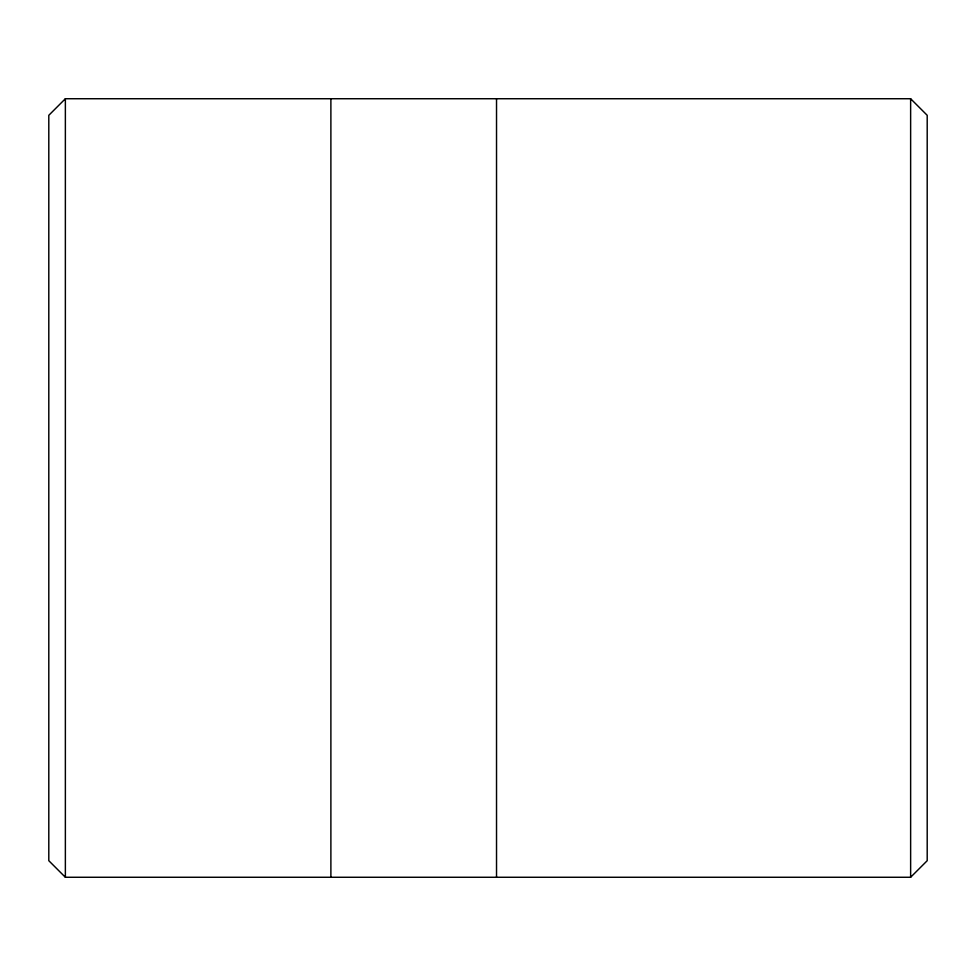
<?xml version="1.0" encoding="UTF-8"?>
<svg xmlns="http://www.w3.org/2000/svg" width="976" height="976" viewBox="0 0 976 976"><rect width="100%" height="100%" fill="white"/><g stroke="black" fill="none" stroke-linecap="round" stroke-linejoin="round"><path stroke-width="1.46" d="M65.368 98.735L48.8 115.302L48.8 860.698L65.368 877.265L910.632 877.265L927.2 860.698L927.2 115.302L910.632 98.735L65.368 98.735L65.368 877.265M910.632 98.735L910.632 877.265M496.528 98.735L496.528 877.265M330.888 98.735L330.888 877.265"/></g></svg>
